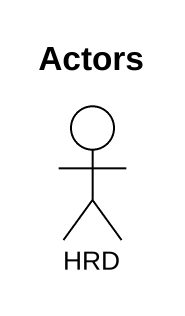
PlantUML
@startuml
title Actors
actor HRD
@enduml
